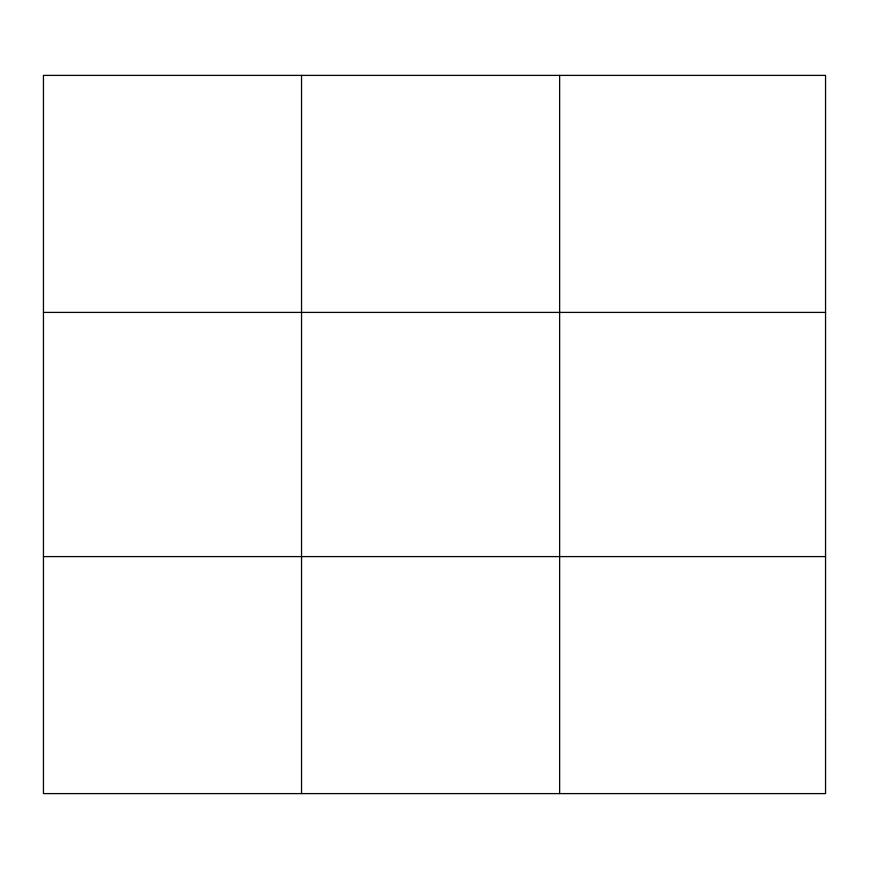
<?xml version="1.0" encoding="UTF-8"?>
<svg xmlns="http://www.w3.org/2000/svg" width="869" height="869" viewBox="0 0 869 869"><rect width="100%" height="100%" fill="white"/><g stroke="black" fill="none" stroke-linecap="round" stroke-linejoin="round"><path stroke-width="1.3" d="M301.543 75.397L301.543 793.603M559.636 75.397L559.636 793.603M43.45 312.406L825.55 312.406M43.45 556.594L825.55 556.594M825.55 714.6L825.55 793.603L43.45 793.603L43.45 75.397L825.55 75.397L825.55 714.6"/></g></svg>
